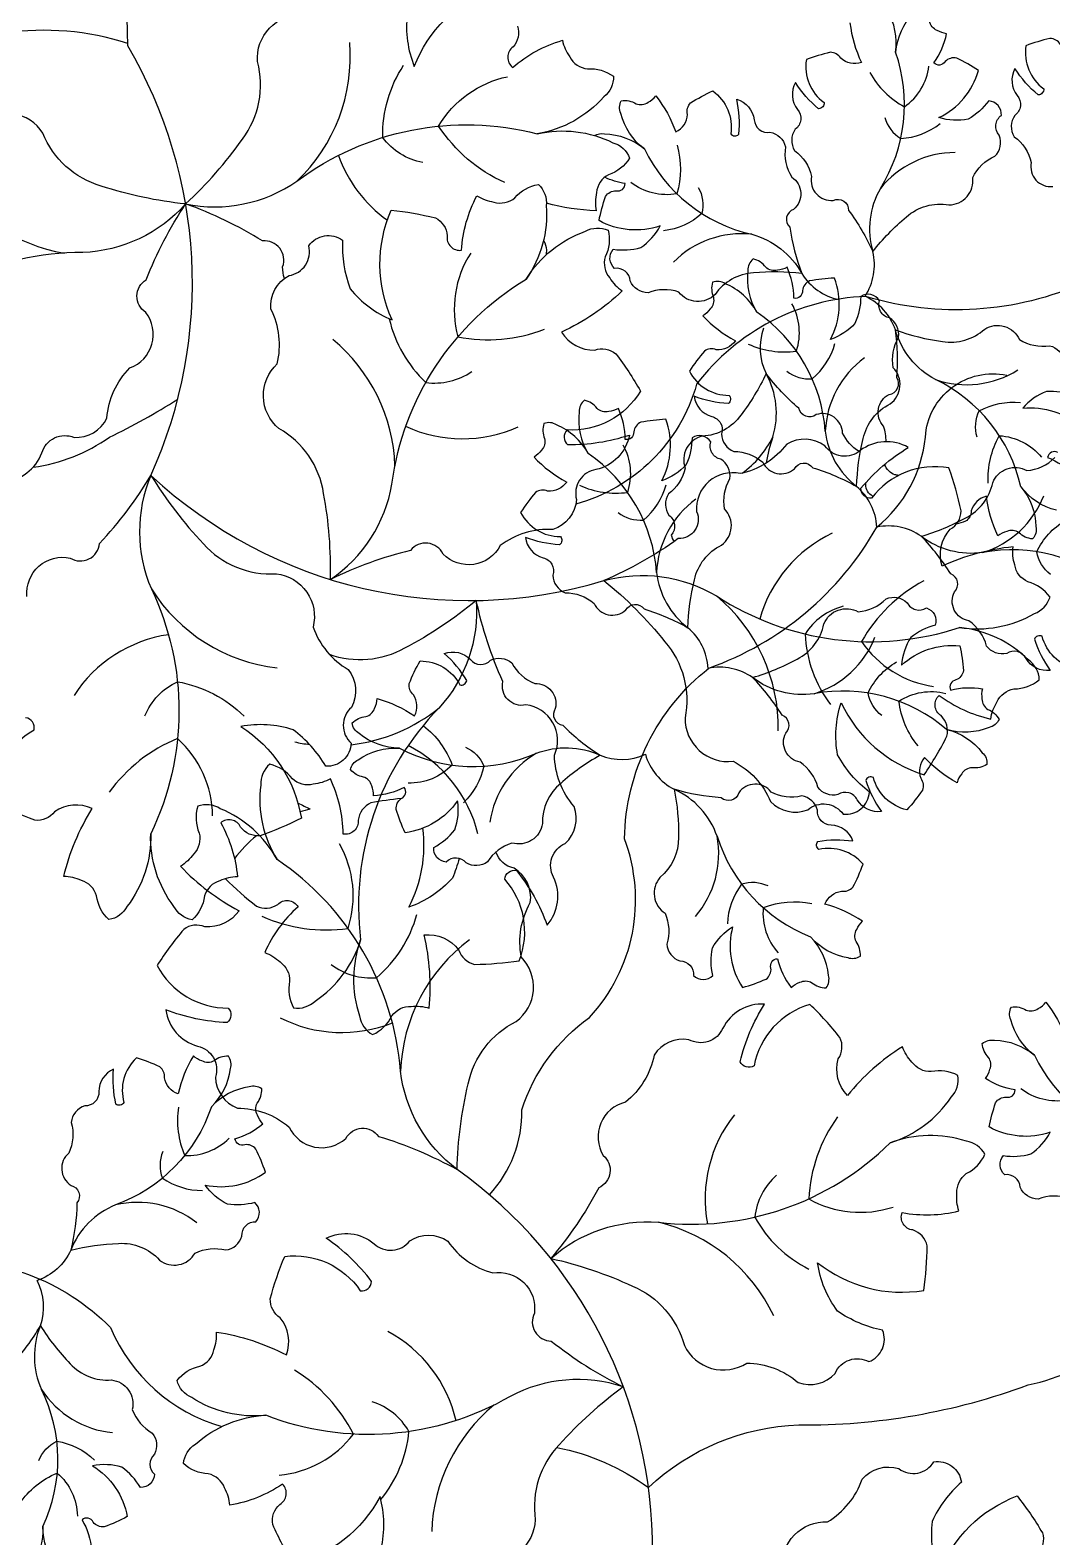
# Model space of a CAD drawing. Header units: millimetres. Extents: x 228.39 to 232.01, y 86.87 to 92.76.
# Drawn here: x 228.8828 to 229.1126, y 92.1386 to 92.4775 of the extents above; entities that cross this region are included whole.
import ezdxf

# ---------------------------------------------------------------- set-up
doc = ezdxf.new("R2010")
doc.units = ezdxf.units.MM
doc.layers.add('62', color=62, linetype='Continuous')
doc.layers.add('63', color=63, linetype='Continuous')

msp = doc.modelspace()

# ---------------------------------------------------------------- linework, layer by layer
at = {"layer": '62'}
for points in [[(228.9047394665469, 92.47453876473433, 0.1141174530393284), (228.8770647361879, 92.47684207919463, -0.2620553651360283)], [(228.9710978797141, 92.44770883262156, -0.1876286218963192), (228.9621101130735, 92.45337933176815, -0.1520058651265381), (228.9667899667272, 92.46960408258666)], [(228.9895202366809, 92.44321288195783, -0.1413864367129372), (228.9746628945577, 92.4559166772701, -0.210122964771746), (228.9901663414287, 92.46704215637385, -0.210122964771746)], [(229.0716542574998, 92.46796072320336, 0.1413864367129372), (229.079434622324, 92.46026001155408, 0.210122964771746), (229.0849225346203, 92.46942925222721, 0.210122964771746)], [(229.0750198577057, 92.45788886665025, 0.1876286218963192), (229.0786022657767, 92.45313674978797, 0.1520058651265381), (229.0874391613949, 92.45650280076495)], [(228.9177737277109, 92.43841738209973, 0.2043996860364329), (228.9428005288311, 92.44352910108144, -0.2279428046577942), (228.9968501945674, 92.45419533506625, -0.2279428046577942)], [(229.028292415127, 92.45164183081998, -0.1413864367129372), (229.0282568781923, 92.4406949694511, -0.210122964771746), (229.0178877817419, 92.44327837702608, -0.210122964771746)], [(229.0209476298596, 92.45078862753492, 0.2279428046577942), (229.0450955044813, 92.43158710519498, -0.2043996860364329), (229.0563505697861, 92.42275884168417, 0.2049975904848279), (229.0647042029977, 92.41690280836686, 0.2049975904848279)], [(229.0330524882365, 92.44214913556705, -0.1876286218963192), (229.0338907864348, 92.43625731764806, -0.1520058651265381), (229.0252693613433, 92.43237246852118)], [(228.9177737277109, 92.43841738209973, -0.2043996860364367), (228.894681290013, 92.42749905959006, 0.2279428046577933), (228.8450331445801, 92.40362027049395)], [(228.9818733483288, 92.42737921706525, 0.2101229647717458), (228.9789803021252, 92.40851752483377, 0.1413864367129372), (228.9984514687658, 92.41024977768981)], [(228.950316419492, 92.35396101545852, 0.2043996860364367), (228.9641685452881, 92.37542235409765, -0.2279428046577933), (228.9943514415392, 92.42151061385563)], [(229.1199515487551, 92.42076355703601, -0.1802530025354734), (229.0707382473525, 92.41760621877414, 0.2251438523393833), (229.0326961500226, 92.3978924082594, -0.2626849896690132), (229.0055086015227, 92.37089229386629, -0.09065442908466861)], [(229.0442951249009, 92.40690854574886, 0.1413864367129372), (229.0551252154854, 92.40531349884202, 0.210122964771746), (229.0541147620131, 92.41595169134236, 0.210122964771746)], [(229.1056149392732, 92.3748159777402, 0.2279428046577942), (229.0863853654479, 92.39894152020887, -0.2043996860364329), (229.077395465364, 92.4100679045324, 0.2049975904848279), (229.070566969239, 92.41764734743529, 0.2049975904848279)], [(228.9635540008225, 92.41261011249453, 0.1487400713347152), (228.9717967295087, 92.39827117442206, 0.1876286218963192), (228.982135867535, 92.40072815114787, 0.1876286218963192)], [(229.0529731101152, 92.4007879140991, 0.1876286218963192), (229.0586743934574, 92.39908156404347, 0.1520058651265381), (229.0637998122624, 92.40702833102252)], [(228.9860741278667, 92.21557179376198, 0.1954096761169075), (228.9933705428274, 92.23465370128177, -0.1631901514612794), (229.0085970069179, 92.25545211506672, 0.2835782542006574), (229.0164758242353, 92.29561393002774, -0.2251438523393833), (229.0354461152481, 92.33403220111275, 0.1802530025354734), (229.0732244099589, 92.36572949229964, 0.2002582601934849), (229.0841242695738, 92.38597002496822, -0.4574430062941838), (229.1024576740433, 92.39989638026667)], [(228.8834938809074, 92.37921391848721, 0.1197327725187678), (228.9006294919165, 92.38593384277839, 0.03023788206227329), (228.9159861474138, 92.39450567386761, -0.1841083703680773)], [(229.0957545562068, 92.38594886880993, -0.1876286218963192), (229.0962581976497, 92.39187867551477, -0.1520058651265381), (229.1055310233761, 92.3937322467687)], [(229.0982657932881, 92.37563076590803, -0.1413864367129372), (229.100754089207, 92.38629113269924, -0.210122964771746), (229.1102803040247, 92.38144929553336, -0.210122964771746)], [(229.0063544757386, 92.37514292600973, 0.1413864367129372), (229.0171845663232, 92.37354787910289, 0.210122964771746), (229.0161741128509, 92.38418607160322, 0.210122964771746)], [(228.9099632513644, 92.37737983283132, 0.2043996860364353), (228.9100650605617, 92.35183653468594, -0.2279428046577944), (228.9099187941264, 92.29674467031603, -0.2279428046577944)], [(229.015032460953, 92.36902229435995, 0.1876286218963192), (229.0207337442951, 92.36731594430434, 0.1520058651265381), (229.0258591631002, 92.37526271128338)], [(229.1268337691436, 92.35198456446119, 0.2279428046577942), (229.0970496836723, 92.3600298464046, -0.2043996860364329), (229.0832157892084, 92.36366826578595, 0.2049975904848279), (229.0732244099589, 92.36572949229964, 0.2049975904848279)], [(229.1122947158465, 92.35511255854865, -0.1876286218963192), (229.1091877023118, 92.36018825841711, -0.1520058651265381), (229.1155603094473, 92.3671747383349)], [(229.011851108733, 92.35370028290339, -0.2043996860364353), (229.0371604997722, 92.35024989589911, 0.2279428046577944), (229.0917958458168, 92.34317078040286, 0.2279428046577944)], [(228.9831421022328, 92.34923188901593, -0.2043996860364329), (228.9747927917084, 92.32509147768921, 0.2279428046577942), (228.9571311998128, 92.27290715930393, 0.2279428046577942)], [(229.0656718700024, 92.34794512034857, 0.1876286218963192), (229.0570775622039, 92.34169432974086, 0.152005865126538), (229.0628170526926, 92.32581346646857)], [(229.0743540666843, 92.32334693880952, -0.1876286218963192), (229.0712470531495, 92.32842263867796, -0.1520058651265381), (229.0776196602851, 92.33540911859576)], [(228.9086112791956, 92.32326912768985, -0.1876286218963192), (228.915935056058, 92.33096956938023, -0.152005865126538), (228.9309261825569, 92.32319720193927)], [(229.0888931199814, 92.32021894472206, 0.2279428046577942), (229.05910903451, 92.32826422666547, -0.2043996860364329), (229.0452751400462, 92.33190264604681, 0.2049975904848279), (229.0352837607967, 92.3339638725605, 0.2049975904848279)], [(229.0824896090204, 92.31652180071053, -0.1413864367129372), (229.0781791840538, 92.32658436863876, -0.210122964771746), (229.0887222426803, 92.32832680104522, -0.210122964771746)], [(228.9712441007093, 92.32106370259127, -0.1413864367129372), (228.9777003072198, 92.31222331605015, -0.210122964771746), (228.9678160577154, 92.30816206407236, -0.210122964771746)], [(228.9658322083199, 92.31602532515063, 0.2279428046577942), (228.9966617691634, 92.31486064188732, -0.2043996860364329), (229.010959203966, 92.31441556919914, 0.2049975904848279), (229.0211583746959, 92.31464628649654, 0.2049975904848279)], [(228.9807024517742, 92.3162357470918, -0.1876286218963192), (228.984868094209, 92.3119856076393, -0.1520058651265381), (228.9802236012029, 92.30374851421611)], [(228.9788234262562, 92.22124957074632, -0.2043996860364353), (228.9660958333635, 92.24339632726766, 0.2279428046577944), (228.9383284520846, 92.29097896538843, 0.2279428046577944)], [(229.048752507993, 92.28501907110241, 0.1876286218963192), (229.0428138201373, 92.28540410202729, 0.1520058651265381), (229.0396000240074, 92.2765107034766)], [(229.058581589912, 92.2809992815803, 0.1413864367129372), (229.0476695387408, 92.28012625469583, 0.210122964771746), (229.0510387596735, 92.26998522387049, 0.210122964771746)], [(228.9505053455348, 92.2673785480156, 0.1876286218963192), (228.9607041088677, 92.26439195526868, 0.152005865126538), (228.9697722822887, 92.27863666657322)], [(229.1160132713215, 92.24779504929108, -0.1413864367129372), (229.1159777343867, 92.23684818792219, -0.210122964771746), (229.1056086379364, 92.23943159549717, -0.210122964771746)], [(229.1086684860541, 92.24694184600601, 0.2279428046577942), (229.1328163606757, 92.22774032366607, -0.2043996860364329), (229.1440714259806, 92.21891206015528, 0.2049975904848279), (229.1524250591922, 92.21305602683795, 0.2049975904848279)], [(228.9235694247482, 92.23535337698752, -0.2279428046577942), (228.9020050184132, 92.21328995276708, 0.2043996860364329), (228.8919389433493, 92.20312683983641, -0.2049975904848279), (228.8843809332838, 92.1962746286679, -0.2049975904848279)], [(228.9161755765487, 92.23528384086968, 0.1413864367129372), (228.9175761813549, 92.22442689181023, 0.210122964771746), (228.9275420943281, 92.22828341025368, 0.210122964771746)], [(229.0218443016904, 92.14969841125398, -0.1841083703680773), (229.0556756101817, 92.16379663837984, 0.09065442908466861), (229.1072388242157, 92.17280752301035, 0.2835782542006574), (229.1373779419838, 92.20049652305447, -0.2251438523393833), (229.1754200393137, 92.22021033356921, 0.1802530025354734), (229.2246333407163, 92.22336767183107, -0.3316125768266109), (229.2428308237556, 92.22625616113642, 0.4605227219911265), (229.2621225475684, 92.23344604931398, 0.4605227219911265)], [(229.064366194692, 92.23309669244593, 0.1413864367129372), (229.0578879594393, 92.21465327903317, 0.210122964771746), (229.0768807891697, 92.2128078606511, 0.210122964771746)], [(228.9998974192705, 92.20124806038856, -0.2043996860364329), (229.0241109783094, 92.20938280094546, 0.2279428046577942), (229.0762169654721, 92.22727416800947, 0.2279428046577942)], [(228.9126366478329, 92.22527157126096, 0.1876286218963192), (228.9125397515513, 92.2193212037622, 0.1520058651265381), (228.9215783922655, 92.21654199571209)], [(229.0506860559879, 92.21996464715126, 0.1876286218963192), (229.0457564031994, 92.2105501353136, 0.1520058651265381), (229.0579449401926, 92.1988632565469)], [(228.7700198666617, 92.20507866200742, 0.442149186598303), (228.7893116120583, 92.19952283574312, -0.1709273865300307), (228.8114503812751, 92.19749958859677, 0.1802530025354734), (228.8606731927613, 92.20050502521049, -0.2251438523393833), (228.9008770350559, 92.18568994643844, 0.2256520569911392), (228.9258981550884, 92.1634427170628, 0.09065442908466861)], [(228.9387977773653, 92.15250948863309, 0.2101229647717458), (228.9554990112184, 92.16173997821664, 0.1413864367129372), (228.9422340741003, 92.17609854616593)], [(229.016203653219, 92.17236905731143, 0.2043996860364367), (228.9907500666699, 92.17022770796102, -0.2279428046577933), (228.9358224761825, 92.16597391942946)], [(228.9616813330272, 92.14702607517583, 0.1487400713347152), (228.9679996281362, 92.16231093265493, 0.1876286218963192), (228.959738910047, 92.16899636804891, 0.1876286218963192)], [(228.8847531092925, 92.15578920450753, -0.1876286218963192), (228.8887964665056, 92.16015584219647, -0.1520058651265381), (228.897248878586, 92.15591582411054)], [(229.0012359926809, 92.15874042886344, -0.1106796973527163), (229.0218443016904, 92.14969841125398, -0.1841083703680773)], [(228.8803890044056, 92.14610808124063, -0.1413864367129372), (228.8889062599446, 92.15298495515155, -0.210122964771746), (228.8934415579519, 92.14330904548481, -0.210122964771746)]]:
    msp.add_lwpolyline(points, format="xyb", dxfattribs=at)
for centre, radius, start, end in [((228.799773769816, 92.47472637138826), 0.1049658643867444, 359.5821735404677, 54.45095799120666), ((228.8143248557778, 92.4206363927509), 0.1049658643867444, 335.6631018363221, 30.53188628706008), ((228.9161272819619, 92.47152493918064), 0.03866819170092113, 313.614132344748, 4.746641409419472), ((229.0438438066798, 92.46080855388597), 0.03559504258891227, 327.917719804394, 19.28079057527238), ((229.090866725799, 92.42831896850103), 0.02165418735251583, 90.01600102915677, 141.1485100938255), ((228.9809266030301, 92.45959684809479), 0.03055347511947142, 199.6128700170281, 234.4005470104001), ((228.896920221687, 92.46549993064929), 0.03866819170092113, 212.1024550352077, 260.4901109255426), ((229.089805819036, 92.43282103603437), 0.01822652723244424, 150.1145442863874, 196.3230004717689), ((229.0428170989247, 92.41005311582892), 0.02165418735251583, 83.96028596669156, 135.092795031362), ((229.0596980079548, 92.42471385643208), 0.01296417636406003, 326.9698917134426, 13.30986666352196), ((229.0261265360091, 92.38467170518115), 0.03559504258891227, 4.244680177902705, 55.60775094878054), ((229.0599195904271, 92.40600140395708), 0.01296417636406003, 159.9223847756048, 206.262359725683), ((228.9262022098367, 92.37818575574872), 0.03866819170092113, 1.975074499317318, 50.36273038965277), ((229.0832571145941, 92.38635250008882), 0.02165418735251583, 126.3429614026644, 177.4754704673334), ((229.0323950031795, 92.39135204403763), 0.01822652723244424, 343.0670373485498, 29.2754935339308), ((229.0934324944295, 92.41941691527256), 0.02165418735251583, 251.0077929045287, 302.140301969199), ((228.980051555304, 92.41615257495427), 0.03055347511947142, 245.2289589972623, 294.095668388164), ((229.0303519826002, 92.39550176717869), 0.02165418735251583, 305.4219098812204, 334.101003155987), ((229.0834607778511, 92.37437870045112), 0.03559504258891227, 160.8702128665557, 170.6487373789969), ((229.0797354051369, 92.38935111605852), 0.01822652723244424, 186.4415046598963, 232.6499608452778), ((228.9881858868468, 92.35290608544202), 0.03559504258891227, 4.244680177902705, 55.60775094878054), ((228.9815089821346, 92.45418504811656), 0.1049658643867444, 227.0304562442677, 286.8020835885392), ((229.0453164654319, 92.35458688034967), 0.02165418735251583, 126.3429614026644, 177.4754704673334), ((229.060281689595, 92.36498393319256), 0.01296417636406003, 3.29685208695077, 49.63682703702965), ((229.0905977332717, 92.38070050594722), 0.02165418735251583, 287.3347532780378, 338.4672623427084), ((229.0762630709254, 92.33673105877729), 0.03055347511947142, 115.3011106397776, 164.1678200306802), ((229.0417947559746, 92.35758549631939), 0.01822652723244424, 186.4415046598963, 232.6499608452778), ((228.9427503020382, 92.37249819093718), 0.03866819170092113, 212.2986277218999, 263.4311367865714), ((229.1004275664794, 92.32258003176965), 0.03525592437372765, 118.2178321216569, 150.4078539412012), ((229.0123912794299, 92.32055621352305), 0.03866819170092113, 359.0340486382894, 50.16655770295989), ((228.9183397021236, 92.31129889372181), 0.03055347511947142, 98.29736539418016, 147.1640747850824), ((229.0223410404328, 92.33321831345343), 0.01296417636406003, 3.29685208695077, 49.63682703702965), ((229.0526570841095, 92.34893488620808), 0.02165418735251583, 287.3347532780378, 338.4672623427084), ((229.0893343180046, 92.3533778806105), 0.02370610377805731, 214.3839131457492, 261.8500201023937), ((228.9505363128855, 92.35520546587631), 0.03866819170092113, 276.5737147846837, 308.8510530801119), ((228.9291998837641, 92.28548744538034), 0.03525592437372765, 112.0573314836596, 144.2473533032041), ((228.9001226051772, 92.30052338648568), 0.02370610377805731, 0.6151653224673972, 48.08127227911143), ((228.9505363128855, 92.35520546587631), 0.03866819170092113, 257.7185440154414, 262.7330235547149), ((228.9538643651123, 92.28940154930424), 0.03055347511947142, 13.98560601692947, 62.85231540783141), ((229.0075827429493, 92.29616208147574), 0.02165418735251583, 120.2872463401992, 171.41975540487), ((229.0336046717883, 92.31827389693393), 0.01296417636406003, 196.2493451491128, 242.5893200991914), ((229.0201076670645, 92.29016629097595), 0.01822652723244424, 19.39399772205832, 65.60245390743854), ((228.9317503400258, 92.28279529533391), 0.02370610377805731, 342.0327875484151, 29.49889450505963), ((229.0160034441009, 92.2922992441166), 0.02165418735251583, 319.2954544648263, 10.42796352949611), ((229.071303667904, 92.30674269689992), 0.03559504258891227, 197.1971732400638, 248.5602440109438), ((228.9493591319168, 92.31039055041677), 0.03525592437372765, 245.8667065243235, 278.0567283438667), ((229.0047359217798, 92.24192234741543), 0.03866819170092113, 126.6829230409548, 177.8154321056262), ((228.9529149650025, 92.28261411324753), 0.03055347511947142, 242.949985042445, 291.8166944333465), ((229.0651526711374, 92.21461247375801), 0.03055347511947142, 141.6344804195968, 190.5011898104985), ((228.917796316722, 92.13584743618075), 0.1049658643867444, 359.5821735404677, 54.45095799120666), ((228.9069514557983, 92.19220828805358), 0.02165418735251583, 52.07207001193242, 103.2045790766025), ((229.0150840206394, 92.17178302588438), 0.03866819170092113, 25.36741841810714, 76.49992748277828), ((228.8728547793108, 92.19034018316826), 0.01296417636406003, 340.90250531761, 27.24248026768961), ((228.9019915761369, 92.17923821397706), 0.01822652723244424, 157.8893715093624, 204.0978276947425), ((228.9487994723601, 92.15792451588543), 0.03055347511947142, 12.87783339992797, 61.74454279083043), ((228.8534415524232, 92.15602823912297), 0.03559504258891227, 334.9315814058618, 26.29465217672758), ((228.9035010700361, 92.18361034885635), 0.02165418735251583, 213.0638618873061, 264.1963709519746), ((229.011752717853, 92.13847920154609), 0.03866819170092113, 129.6239489019829, 178.011604792319)]:
    msp.add_arc(centre, radius, start, end, dxfattribs=at)
at = {"layer": '63'}
for points in [[(228.9676099669858, 92.48098669083974, 0.1249756271620583), (228.9691956846796, 92.46933941506089, -0.2129696122085104), (228.9867308876619, 92.48671751309433, -0.03433418913963267)], [(228.9399893827565, 92.42164144771895, -0.08379440785387525), (228.9395935937128, 92.42428973088178, 0.5541101838924969), (228.9350719079934, 92.43009247366275, 0.05360560279891149), (228.9177737277109, 92.43841738209973, 0.05303807838268959), (228.9305468850982, 92.45302240144059, 0.2299676780149515), (228.933937571374, 92.4704205611974, -0.453009155801419), (228.9440747656361, 92.4808733375809, 0.1775881189196565)], [(229.0813860019528, 92.48130549708564, 0.172045804718615), (229.077442384174, 92.47256196391353, 0.1720458047186181), (229.0755341288695, 92.48196196685022, 0.2361518438993874)], [(228.9924221797147, 92.47842174776342, -0.263361124047625), (228.9914083843686, 92.47372174584538, 0.4961733732722903), (228.9913068663029, 92.46913593869472, -0.105188829234163), (229.0025106895689, 92.47521841885836, 0.1018354407082667), (229.0041565035441, 92.47150658310699, 0.2548810045278109), (229.0081743559601, 92.46880092884497, -0.1744881383592944), (229.0139891107913, 92.46713749177923, -0.2361518438993939), (229.0118250382571, 92.46250954975532, -0.172045804718615), (228.9968501945674, 92.45419533506625, -0.1720458047186181), (229.0138608829226, 92.45219318844038, -0.2361518438993874), (229.0176208217298, 92.44873429880997, -0.174488138359288), (229.0128739062801, 92.44498660747637, 0.2548810045278096), (229.0101851098954, 92.44095745408835, 0.1018354407082642), (229.0100727624247, 92.43689866038433, -0.05521114289692754), (228.9989149387644, 92.43855793051341, 0.2683901017028241)], [(229.0671748975633, 92.47913681360895, 0.08115707204633878), (229.0697533808608, 92.47025022597568, -0.2683901017028241), (229.065097336444, 92.47118385035566, 0.2633611240475965), (229.0627593641329, 92.47251937543935, 0.03433418913963283), (229.0573685276057, 92.47088276216476, 0.2816703646801006), (229.0613481602395, 92.46121685911676, -0.447648090788793), (229.060128982782, 92.45984173291237, -0.08047336285184804), (229.054890809074, 92.46573525709272, 0.299054732626132), (229.0553777470226, 92.45968671939694, -0.4445358973400594), (229.0548595246817, 92.45521660222425, 0.3028472262875131), (229.0547346379193, 92.45042157836191, -0.1775881189196616), (229.0585472990916, 92.4446245161984, 0.5077713489282268), (229.0634152580349, 92.43921849368563, -0.5541101838924969), (229.0668638131205, 92.43696489544924, -0.05360560279891149), (229.0723139567208, 92.42769843438083, -0.05303807838268959), (229.0798706304535, 92.43550577591756, -0.2299676780149515), (229.0894223070013, 92.43820694436315, 0.453009155801419), (229.0947843143525, 92.44435018176225, -0.1775881189196565), (229.0997866838544, 92.44915836377932, 0.3028472262875298), (229.1007273532272, 92.45386187222246, -0.4445358973400413), (229.1012124731041, 92.45833570286716, 0.4200628682774436), (229.0983703827589, 92.46158922772672, -0.1027662192553072), (229.093753286495, 92.45748965813378, -0.1249756271620583), (229.0871796037056, 92.45783304529631, 0.2129696122085104), (229.0960624247655, 92.46842686097895, 0.03433418913963267), (229.0911682157644, 92.47121726233482, 0.263361124047625), (229.0885924396074, 92.47043296713159, -0.4961733732722903), (229.0860379747137, 92.47016309282829, 0.105188829234163), (229.0889114727304, 92.47669837993486, -0.1018354407082667), (229.0867634984512, 92.47744426893877, -0.2548810045278109), (229.0850667506163, 92.4795606961293, 0.1744881383592944)], [(229.1144819159601, 92.47430005995638, 0.2633611240475965), (229.112143943649, 92.47563558504007, 0.03433418913963283), (229.1067531071218, 92.47399897176548, 0.2816703646801006), (229.1107327397557, 92.46433306871748, -0.447648090788793), (229.1095135622982, 92.46295794251307, -0.08047336285184804), (229.1042753885902, 92.46885146669344, 0.299054732626132), (229.1047623265388, 92.46280292899766, -0.4445358973400594), (229.1042441041978, 92.45833281182496, 0.3028472262875131), (229.1041192174354, 92.45353778796262, -0.1775881189196616), (229.1079318786078, 92.44774072579912, 0.5077713489282268), (229.1127998375511, 92.44233470328635, -0.5541101838924969)], [(229.0097430138012, 92.4537978339681, -0.1823380578218932), (229.0119700307704, 92.45416563924775, -0.172045804718615), (229.0209476298596, 92.45078862753492, -0.1720458047186181), (229.0156349903877, 92.4587747001215, -0.2361518438993874), (229.0157481011292, 92.46163345816171, -0.174488138359288), (229.0190686007817, 92.46096617468535, 0.2548810045278096), (229.0217630658625, 92.46127934428131, 0.1018354407082642), (229.0235360997438, 92.46270289433888, -0.08115707204633878), (229.0280119890739, 92.45460434937182, 0.2683901017028241), (229.0306366275949, 92.45856183300765, -0.2633611240475965), (229.0313405311865, 92.4611607292177, -0.03433418913963283), (229.0363046388848, 92.4638247968281, -0.2816703646801006), (229.0403437537097, 92.4541835982997, 0.447648090788793), (229.042178409505, 92.45407680942382, 0.08047336285184804)], [(229.042178409505, 92.45407680942382, 0.08047336285184804), (229.0417000611743, 92.46194721436473, -0.299054732626132), (229.0456414740881, 92.4573334110458, 0.4445358973400594), (229.0491740625899, 92.4545457022358, -0.3028472262875131), (229.0526592290232, 92.45125002848432, 0.1775881189196616), (229.0540753127562, 92.44445760463097, -0.5077713489282268), (229.0544695752261, 92.43719353822247, 0.5541101838924969), (229.0536322708739, 92.43315990975529, 0.05360560279891149), (229.0563505697861, 92.42275884168417, 0.05303807838268959), (229.0454862534198, 92.42291546118157, 0.2299676780149515), (229.0368313973545, 92.4180549774264, -0.453009155801419), (229.0286949264904, 92.41859194153491, 0.1775881189196565), (229.0217580922238, 92.41844145798014, -0.3028472262875298), (229.0177620106901, 92.42109460383367, 0.4445358973400413), (229.0142501538741, 92.42390838485504, -0.4200628682774436), (229.0139510417509, 92.42821807550288, 0.1027662192553072), (229.0201139492986, 92.42859572522886, 0.1249756271620583), (229.0245101381725, 92.43349518882657, -0.2129696122085104), (229.0107358037527, 92.43467889148894, -0.03433418913963267), (229.0122130996849, 92.4401155465453, -0.263361124047625), (229.0145866192447, 92.44138682412161, 0.4961733732722903), (229.0165806575493, 92.44300606291584, -0.07000139340616839), (229.0120132304321, 92.4444160337138, 0.1018354407082667)], [(228.8767532669938, 92.37597664302066, 0.2990547326261498), (228.8854424599079, 92.38245080343769, -0.4445358973400735), (228.8926970573406, 92.38590697483406, 0.302847226287535), (228.9000701140692, 92.39026643636431, -0.1775881189196651), (228.9052241632314, 92.4015336814636, 0.5077713489282355), (228.9087855699891, 92.4140266030625, -0.5541101838924959), (228.9089239431904, 92.42138175896731, -0.05360560279891149), (228.9177737277109, 92.43841738209973, -0.05303807838268965), (228.8987936509502, 92.4424443941117, -0.2299676780149539), (228.8856465214639, 92.45433328399321, 0.4530091558014004), (228.87126592889, 92.45661840955947, -0.1775881189196833)], [(228.9982470919365, 92.43019130273689, -0.1165430605391474), (228.9989513764049, 92.42805987320199, -0.004008262913707361), (228.9987744991077, 92.42689741637741, -0.2816703646801006)], [(229.0752941234438, 92.38493833601308, 0.08789902130899625), (229.0747492038527, 92.38841125640793, -0.5077713489282268), (229.0759931630864, 92.39557886891888, 0.5541101838924969), (229.0777132731658, 92.39932219077309, 0.05360560279891149), (229.077395465364, 92.4100679045324, 0.05303807838268959), (229.0879482475892, 92.40748010873627, 0.2299676780149515), (229.0974723354265, 92.4102769974922, -0.453009155801419), (229.1052814271614, 92.40792996215977, 0.1775881189196565), (229.1120754921879, 92.40652177347988, -0.3028472262875298), (229.1153752141443, 92.4030404396041, 0.4445358973400413)], [(229.0692150110988, 92.38274682263463, -0.140065914486193), (229.0655038574603, 92.38685526949288, 0.5077713489282268), (229.0595480351408, 92.39103262322233, -0.5541101838924969), (229.0556820957935, 92.39245591172157, -0.05360560279891149), (229.0482936112071, 92.40026498730788, -0.05303807838268959), (229.042679169148, 92.39096251773576, -0.2299676780149515), (229.0339759712877, 92.38618913498871, 0.453009155801419), (229.0301273576446, 92.37900034777519, -0.1775881189196565), (229.0263299878951, 92.37319325746009, 0.3028472262875298), (229.0264675115292, 92.36839857939019, -0.4445358973400413), (229.026997513083, 92.36392984351913, 0.132420092724567), (229.0276280453606, 92.36248706421863, -0.1027662192553072)], [(229.117492540887, 92.39524401347784, 0.1027662192553072), (229.111401793256, 92.39625734563094, 0.1249756271620583), (229.1060192790789, 92.392467918063, -0.2129696122085104), (229.1191778240018, 92.38822691155367, -0.03433418913963267)], [(229.1139214510498, 92.38255278752017, 0.4961733732722903), (229.1116152073965, 92.38142169811411, -0.105188829234163), (229.1175261897334, 92.37741829253505, 0.1018354407082667)], [(229.0780521796225, 92.37732957599258, 0.06645151050785239), (229.0772645706024, 92.37748125656383, -0.1966975875028096), (229.0749455535064, 92.37979299488664, 0.1775881189196616)], [(229.1179090416874, 92.33392553137882, -0.2816703646801006), (229.1103763726598, 92.34117301749156, 0.447648090788793), (229.1086499169873, 92.34054316309422, 0.08047336285184804), (229.1122115035793, 92.33350844973779, -0.299054732626132), (229.106763081323, 92.33617989349368, 0.4445358973400594), (229.1024144145558, 92.33733730408612, -0.3028472262875131), (229.0979077485615, 92.33897980588506, 0.1775881189196616), (229.093913062092, 92.34465297034185, -0.5077713489282268), (229.0906692186276, 92.35116446658007, 0.5541101838924969), (229.0898375094694, 92.3551992524561, 0.05360560279891149), (229.0832157892084, 92.36366826578595, 0.05303807838268959), (229.0932506246367, 92.36783479644113, 0.2299676780149515), (229.0992668469342, 92.37573010549859, -0.453009155801419), (229.1069486044993, 92.37846526349908, 0.1775881189196565), (229.1132564406135, 92.38135550890354, -0.3028472262875298)], [(228.8820912479851, 92.35015759249612, -0.5077713489282397), (228.891828910512, 92.35875611775826, 0.5541101838924329), (228.8984060639762, 92.36205134428083, 0.0536056027989116), (228.9099632513644, 92.37737983283132, 0.05303807838268965), (228.9217781321276, 92.36198929248542, 0.229967678014949), (228.9381728078329, 92.35525079674353, -0.4530091558014059), (228.9464333648787, 92.34325969842338, 0.1775881189196614), (228.9543279719134, 92.33371034165647, -0.3028472262875249), (228.955038258116, 92.32517439625676, 0.4445358973400437), (228.9549871825519, 92.31713874470148, -0.420062868277418), (228.9492821562654, 92.31194601146561, 0.1027662192553043), (228.9419266376192, 92.32015974255884, 0.1249756271620578), (228.9301946302216, 92.3208901781105, -0.2129696122085104), (228.9437943173602, 92.30028604880052, -0.03433418913963278), (228.9345431115091, 92.29633311091126, -0.2633611240475967), (228.9301333884198, 92.29824939411309, 0.4961733732722993), (228.9256566410424, 92.29924872692033, -0.1051888292341508), (228.9294225685672, 92.28706923552711, 0.1018354407082692), (228.9254599573447, 92.28618371839818, 0.2548810045278139), (228.9220185478359, 92.28277484708717, -0.1744881383592873), (228.9192465235722, 92.27739950727461, -0.2361518438993992), (228.9151331572581, 92.28042956913463, -0.1720458047186156), (228.9099187941264, 92.29674467031603, -0.1720458047186174), (228.904617873387, 92.28045748674292, -0.2361518438993921), (228.900488475817, 92.27744930905227, -0.1744881383592826), (228.8977450330042, 92.28283929218318, 0.2548810045278165), (228.8943217726846, 92.28626638888551, 0.1018354407082663), (228.8903639193086, 92.28717293449364, -0.08115707204633889), (228.8967492302387, 92.30241271185889, 0.268390101702822), (228.8882989239765, 92.30170525133494, -0.2633611240476109), (228.8838790878326, 92.29981241021788, -0.034334189139633), (228.8746490019986, 92.30381441510981, -0.2816703646800977), (228.8836788325256, 92.32015120172736, 0.4476480907887908), (228.8817961836743, 92.3228391925195, 0.0804733628518486)], [(229.0722983250253, 92.37259602333154, 0.01988486331478412), (229.0719688527867, 92.37288673839828, -0.2768544380593153), (229.0707345725036, 92.3757494794884, 0.3028472262875131)], [(229.1136071807705, 92.36951262320127, -0.172045804718615), (229.1056149392732, 92.3748159777402, -0.1720458047186181), (229.1090023823942, 92.36584230944796, -0.2361518438993874), (229.1082513787943, 92.36308164192626, -0.174488138359288), (229.1051649320805, 92.36447621421284, 0.2548810045278096), (229.102468829503, 92.36477495851697, 0.1018354407082642), (229.1004218293667, 92.36378504218081, -0.08115707204633878), (229.0978750562302, 92.3726807693838, 0.2683901017028241), (229.0944301558051, 92.3694122735288, -0.2633611240475965), (229.0931616375714, 92.36703727810401, -0.01359188383691224), (229.0910341880149, 92.3663606171623, -0.2816703646801006)], [(228.9921765391034, 92.28851579478786, -0.08047336285184804), (228.999074288748, 92.2762408654101, 0.299054732626132), (229.0005251724199, 92.28697919689941, -0.4445358973400594), (229.0031294736448, 92.29458129659363, 0.3028472262875131), (229.005171079161, 92.30289987323107, -0.1775881189196616), (229.0007237920762, 92.31446433052398, 0.5077713489282268), (228.9942865579127, 92.3257478904451, -0.5541101838924969), (228.989126841999, 92.3309914385966, -0.05360560279891149), (228.9831421022328, 92.34923188901593, -0.05303807838268959), (228.9669882656468, 92.33848415887694, -0.2180849490682808), (228.9501522507955, 92.3370734269369, 0.453009155801419)], [(228.9662692017416, 92.30467705947062, 0.02359304653415248), (228.9594226953664, 92.30368956285974, 0.2633611240475967), (228.9565696033713, 92.29981946401075, -0.4961733732722993), (228.9531984783454, 92.29670892560065, 0.1051888292341508), (228.9503453811121, 92.30913398322211, -0.1018354407082692), (228.9464733258194, 92.30791184734737, -0.2548810045278139), (228.9417860998887, 92.30913398322211, 0.1744881383592873), (228.9366912886389, 92.31239301604604, 0.2361518438993992), (228.9346533620436, 92.3077081561226, 0.1720458047186156), (228.9383284520846, 92.29097896538843, 0.1720458047186174), (228.925571350518, 92.30240824660159, 0.2361518438993921), (228.9204900326386, 92.30293859169456, 0.1744881383592826)], [(228.9204900326386, 92.30293859169456, 0.1744881383592826), (228.9208211555113, 92.29689965517709, -0.2548810045278165), (228.9195793916721, 92.29221759093255, -0.1018354407082663), (228.916610571183, 92.28944765714459, 0.08115707204633889), (228.9297801931763, 92.27946847549622, -0.268390101702822), (228.9221154896417, 92.27584073569774, 0.2633611240476109), (228.9173425242041, 92.27526056333963, 0.034334189139633), (228.9113661364695, 92.26716776918052, 0.2816703646800977), (228.9273737376267, 92.25756645981545, -0.4476480907887908), (228.9270938199003, 92.25429670336241, -0.0804733628518486), (228.9133062549968, 92.25715255619798, 0.2990547326261485), (228.9204536492831, 92.24900813592895, -0.4445358973400563), (228.9244781279895, 92.24205271532536, 0.3028472262875256), (228.929412471921, 92.23505134972119, -0.1775881189196615), (228.9410553290752, 92.23081355404659, 0.5077713489282397), (228.9537927610935, 92.22826119557844, -0.5541101838924329), (228.9611354761704, 92.22871064059804, -0.0536056027989116), (228.9788234262562, 92.22124957074632, -0.05303807838268965), (228.9813218444065, 92.24049062181777, -0.229967678014949), (228.9921228448847, 92.25454519776349, 0.4530091558014059), (228.9932522506558, 92.26906234914505, -0.1775881189196614), (228.9952901772511, 92.28128371936634, 0.3028472262875249), (228.9916219146179, 92.28902392088897, -0.2706667237805238), (228.9875568199693, 92.29266855453605, 0.420062868277418)], [(228.9430482820158, 92.30361987982502, -0.03141369572532032), (228.9457441805226, 92.30230870463234, 0.01899843887319681), (228.9435303497686, 92.30167997766675, 0.03433418913963267)], [(228.9792502839995, 92.29122212074508, -0.04325406618879267), (228.9777640242469, 92.28678333653961, -0.1249756271620578), (228.9679819818281, 92.28026527089175, 0.1521879076464949), (228.9711277768922, 92.29801312296983, 0.03433418913963278)], [(228.933719312409, 92.29631615703151, 0.05910347658363043), (228.9287673015933, 92.29117644336615, 0.03433418913963267)], [(228.9267481315234, 92.28666063448087, 0.03174146131471042), (228.9336946126843, 92.28047371542128, 0.263361124047625), (228.9384869693731, 92.28086245235116, -0.4961733732722903), (228.9430464916831, 92.28036176338001, 0.105188829234163), (228.9355473898593, 92.27005226811812, -0.1018354407082667), (228.9390113619904, 92.2679339373222, -0.2548810045278109), (228.9411667985633, 92.26359598893586, 0.1744881383592944), (228.9420533918075, 92.25761331820799, 0.2361518438993939), (228.9469251450487, 92.25915184921726, 0.172045804718615), (228.9571311998128, 92.27290715930393, 0.1720458047186181), (228.9568854709101, 92.25578081332074, 0.2361518438993874), (228.9598214587905, 92.25159978085543, 0.174488138359288), (228.9641592465554, 92.25581427891873, -0.2548810045278096), (228.9685061877841, 92.25795152129533, -0.1018354407082642), (228.9725446672599, 92.25753067475605, 0.08115707204633878), (228.9714257525432, 92.27401615441768, -0.2683901017028241), (228.9791942556405, 92.27061636972674, 0.2633611240475965), (228.9827654665219, 92.26739701391007, 0.03433418913963283), (228.9927935403133, 92.26820216215111, 0.2816703646801006), (228.9895263828537, 92.28658025014923, -0.447648090788793), (228.9921765391034, 92.28851579478786, -0.08047336285184804)], [(229.1164157826849, 92.214745160006, 0.1775881189196565), (229.1094789484183, 92.21459467645124, -0.3028472262875298), (229.1054828668846, 92.21724782230476, 0.4445358973400413), (229.1019710100686, 92.22006160332613, -0.4200628682774436), (229.1016718979454, 92.22437129397397, 0.1027662192553072), (229.1078348054931, 92.22474894369995, 0.1249756271620583), (229.112230994367, 92.22964840729767, -0.2129696122085104), (229.0984566599472, 92.23083210996003, -0.03433418913963267), (229.0999339558793, 92.23626876501639, -0.263361124047625), (229.1023074754391, 92.23754004259271, 0.4961733732722903), (229.1043015137438, 92.23915928138693, -0.105188829234163), (229.0976435933323, 92.24173591954779, 0.1018354407082667), (229.0986311299939, 92.24378406877392, 0.2548810045278109), (229.0983292525042, 92.24647982233257, -0.1744881383592944), (229.0969310941175, 92.249564646202, -0.2361518438993939), (229.0996908869648, 92.25031885771885, -0.172045804718615), (229.1086684860541, 92.24694184600601, -0.1720458047186181), (229.1033558465822, 92.2549279185926, -0.2361518438993874), (229.1034689573237, 92.25778667663282, -0.174488138359288), (229.1067894569761, 92.25711939315644, 0.2548810045278096), (229.109483922057, 92.25743256275241, 0.1018354407082642), (229.1112569559383, 92.25885611280997, -0.08115707204633878), (229.1157328452684, 92.25075756784291, 0.2683901017028241)], [(228.9617188826535, 92.13593821092964, 0.1249756271620594), (228.9615100775228, 92.1476910801151, -0.2129696122085123), (228.9420578135509, 92.13248940056121, -0.03433418913963757), (228.9373787075527, 92.14139538140071, -0.2633611240476315), (228.938936713847, 92.14594405323109, 0.4961733732723008), (228.9395753458386, 92.15048630843309, -0.1051888292341653), (228.9277354974489, 92.1457597652113, 0.1018354407082685), (228.9265363578742, 92.14963900386937, 0.2548810045278082), (228.9228635460167, 92.15279719260383, -0.1744881383592801), (228.9172840027599, 92.15513109355808, -0.2361518438994192), (228.919975897273, 92.15947330051311, -0.1720458047186142), (228.9358224761825, 92.16597391942946, -0.1720458047186181), (228.919163984399, 92.16995722972726, -0.2361518438993757), (228.9158356442894, 92.1738332082392, -0.1744881383592802), (228.9209893237483, 92.17699832824547, 0.2548810045278265), (228.9241320962955, 92.18068434014711, 0.1018354407082649), (228.9247196758539, 92.184701948708, -0.08115707204633917), (228.9404207051238, 92.17955406664979, 0.2683901017028146), (228.9390406700924, 92.18792088681225, -0.263361124047613), (228.9368009101811, 92.19217544608124, -0.034334189139631), (228.9400530267769, 92.20169564908872, -0.2816703646801013), (228.9570587506353, 92.19399929979946, 0.4476480907887236), (228.9595878097346, 92.1960905963514, 0.08047336285184782), (228.9493918363493, 92.20580115597039, -0.2990547326261498), (228.9601564697013, 92.20456039193131, 0.4445358973400735), (228.9681659427504, 92.20521050431067, -0.302847226287535), (228.9767310879019, 92.20513867889112, 0.1775881189196651), (228.9868425226932, 92.19797809781447, -0.5077713489282355), (228.9961912268044, 92.1889582064841, 0.5541101838924959), (229.0000011745899, 92.1826652132854, 0.05360560279891149), (229.016203653219, 92.17236905731143, 0.05303807838268965), (229.0018057937764, 92.15936283637465, 0.2299676780149539), (228.9963980840874, 92.14248239229683, -0.4530091558014004), (228.9851049642324, 92.13329061958586, 0.1775881189196833)], [(228.8787486440697, 92.17742898342244, 0.05360560279891149), (228.885105449142, 92.18609860828566, 0.05303807838268959), (228.8918362989974, 92.17756903854277, 0.2299676780149515), (228.9010668961474, 92.17391843419554, -0.453009155801419), (228.9057820776228, 92.16726579921159, 0.1775881189196565), (228.9102740834455, 92.16197768058291, -0.3028472262875298), (228.9107356490645, 92.1572032897607, 0.4445358973400413), (228.9107671483944, 92.15270334423609, -0.4200628682774436), (228.9076114553606, 92.1497530047609, 0.1027662192553072), (228.9034313013308, 92.15429727159331, 0.1249756271620583), (228.8968565001783, 92.15461853467002, -0.2129696122085104), (228.9046257451894, 92.1431829641701, -0.03433418913963267), (228.8994750962147, 92.14090032608841, -0.263361124047625), (228.8969915395388, 92.14194036840232, 0.4961733732722903), (228.8944773105333, 92.14246646301417, -0.105188829234163), (228.8966771329652, 92.13567472172895, 0.1018354407082667)], [(229.05196011828, 92.1315416259899, -0.453009155801419), (229.0620973125421, 92.1419944023734, 0.1775881189196565), (229.0699120324039, 92.15160924446124, -0.3028472262875298), (229.0781426863483, 92.15398057446895, 0.4445358973400413), (229.0860321592936, 92.15550717896102, -0.4200628682774436), (229.0922433458486, 92.15093192323407, 0.1027662192553072), (229.0856325138918, 92.14210775563224, 0.1249756271620583), (229.0872182315856, 92.13046047985338, -0.2129696122085104), (229.1047534345679, 92.14783857788683, -0.03433418913963267), (229.1104447266207, 92.13954281255592, -0.263361124047625), (229.1094309312745, 92.13484281063788, 0.4961733732722903)], [(228.8887254347642, 92.13184996884996, -0.172045804718615), (228.8856836302742, 92.14094661212987, -0.1720458047186181), (228.8828371921884, 92.13178695691032, -0.2361518438993874)]]:
    msp.add_lwpolyline(points, format="xyb", dxfattribs=at)
for points in [[(228.9988838734103, 92.43802815516067, -0.1720458047186142), (228.9943514415392, 92.42151061385563, -0.1720458047186181), (229.007680655658, 92.43226720069377, -0.2361518438993757), (229.0127825541628, 92.43253494862797, -0.1744881383592802), (229.0121406232079, 92.42652110449399, 0.2548810045278265), (229.0131394219792, 92.42178126229862, 0.1018354407082649), (229.015961533644, 92.41886199628863, -0.08115707204633917), (229.0022950858352, 92.409574843113, 0.2683901017028146), (229.0097626278192, 92.40555688429838, -0.263361124047613), (229.0144993473837, 92.40473148330443, -0.034334189139631), (229.0200506875516, 92.39634142073034, -0.2816703646801013), (229.0035695081066, 92.38757790771129, 0.4476480907887236), (229.0036805298033, 92.38429807000514, 0.08047336285184782), (229.0175969612278, 92.38643951292865, -0.2990547326261498), (229.0100393011202, 92.37867429559091, 0.4445358973400735), (229.0056616873005, 92.37193554185777, -0.302847226287535), (229.0003730495243, 92.36519779885073, 0.1775881189196651), (228.9885272497087, 92.36156571107335, -0.5077713489282355), (228.9756751976271, 92.35967323505935, 0.5541101838924959), (228.9683654061112, 92.36050052794691, 0.05360560279891149), (228.950316419492, 92.35396101545852, 0.05303807838268965), (228.9488130101203, 92.37330526266146, 0.2299676780149539), (228.9387507411078, 92.38789784497803, -0.4530091558014004), (228.9383710537153, 92.40245391172405, 0.1775881189196833), (228.9369657279094, 92.41476407395992, -0.3028472262875391), (228.9410280468842, 92.4223049250328, 0.4445358973400543), (228.9454554217231, 92.42901109060392, -0.4200628682774251), (228.9530697089358, 92.43024981318383, 0.1027662192553072), (228.9547520387682, 92.41935307975766, 0.1249756271620594), (228.9641851374657, 92.41233950843932, -0.2129696122085123), (228.9640307675802, 92.43702670764918, -0.03433418913963757), (228.9739403413166, 92.43529152004534, -0.2633611240476315), (228.9765901755407, 92.43127951585568, 0.4961733732723008), (228.9797965022069, 92.42799936304665, -0.1051888292341653), (228.9832861977588, 92.44026085747736, 0.1018354407082685), (228.9870901176142, 92.43884077930339, 0.2548810045278082), (228.9918341030057, 92.43981971016281, -0.1744881383592801), (228.9970901141377, 92.44281182373004, -0.2361518438994192)], [(229.0398194193332, 92.39353999981682, -0.08047336285184804), (229.0321080080774, 92.39518506136655, 0.299054732626132), (229.0360834168549, 92.39060051756431, -0.4445358973400594), (229.0383139743961, 92.38669217840453, 0.3028472262875131), (229.0410538948321, 92.38275508727683, -0.1775881189196616), (229.0475596990914, 92.38034327760705, 0.5077713489282268), (229.0546840547078, 92.37887165920098, -0.5541101838924969), (229.0587973961459, 92.37909894625064, -0.05360560279891149), (229.0686776828434, 92.37486204870984, -0.05303807838268959), (229.0701407048592, 92.38562854611409, -0.2299676780149515), (229.0762358579696, 92.39346308148042, 0.453009155801419), (229.076916550388, 92.40158879045914, -0.1775881189196565), (229.0780983772913, 92.40842586586558, 0.3028472262875298), (229.076069904841, 92.41277249100035, -0.4445358973400413), (229.0738104784798, 92.41666421227127, 0.4200628682774436), (229.0695933862583, 92.41760178079542, -0.1027662192553072), (229.0683021780213, 92.4115638316365, -0.1249756271620583), (229.0628026730364, 92.4079462820404, 0.2129696122085104), (229.0636834192049, 92.42174330080853, 0.03433418913963267), (229.0580873891786, 92.42109209468288, 0.263361124047625), (229.0564768265604, 92.41893435748165, -0.4961733732722903), (229.0545786943523, 92.41720368791357, 0.105188829234163), (229.0530222729201, 92.42417107772201, -0.1018354407082667), (229.0508498993193, 92.42349955940584, -0.2548810045278109), (229.048229159809, 92.42419951775237, 0.1744881383592944), (229.0453869445607, 92.42604147260033, 0.2361518438993939), (229.044230159314, 92.42342476866878, 0.172045804718615), (229.0462325872189, 92.4140443754999, 0.1720458047186181), (229.0391267123111, 92.42048704849425, 0.2361518438993874), (229.0362829865725, 92.4208009202766, 0.174488138359288), (229.0364483464676, 92.41741807513017, -0.2548810045278096), (229.0357374138052, 92.41480029133133, -0.1018354407082642), (229.0340656999033, 92.4132590202518, 0.08115707204633878), (229.0414074004474, 92.40762701803247, -0.2683901017028241), (229.0371031880875, 92.40562098711206, 0.2633611240475965), (229.0344284467465, 92.40531195550234, 0.03433418913963283), (229.0310548385, 92.40079992836677, 0.2816703646801006), (229.0399870349612, 92.39537010111245, -0.447648090788793)], [(229.001878770171, 92.36177438007769, -0.08047336285184804), (228.9941673589151, 92.36341944162741, 0.299054732626132), (228.9981427676927, 92.35883489782518, -0.4445358973400594), (229.0003733252339, 92.3549265586654, 0.3028472262875131), (229.0031132456699, 92.3509894675377, -0.1775881189196616), (229.0096190499291, 92.3485776578679, 0.5077713489282268), (229.0167434055456, 92.34710603946183, -0.5541101838924969), (229.0208567469837, 92.3473333265115, -0.05360560279891149), (229.0307370336811, 92.3430964289707, -0.05303807838268959), (229.032200055697, 92.35386292637496, -0.2299676780149515), (229.0382952088074, 92.36169746174129, 0.453009155801419), (229.0389759012258, 92.36982317072001, -0.1775881189196565), (229.0401577281291, 92.37666024612643, 0.3028472262875298), (229.0381292556788, 92.38100687126122, -0.4445358973400413), (229.0358698293176, 92.38489859253212, 0.4200628682774436), (229.0316527370961, 92.38583616105629, -0.1027662192553072), (229.0303615288591, 92.37979821189735, -0.1249756271620583), (229.0248620238741, 92.37618066230127, 0.2129696122085104), (229.0257427700427, 92.38997768106938, 0.03433418913963267), (229.0201467400164, 92.38932647494373, 0.263361124047625), (229.0185361773981, 92.3871687377425, -0.4961733732722903), (229.0166380451901, 92.38543806817444, 0.105188829234163), (229.0150816237579, 92.39240545798287, -0.1018354407082667), (229.0129092501571, 92.39173393966671, -0.2548810045278109), (229.0102885106468, 92.39243389801324, 0.1744881383592944), (229.0074462953985, 92.3942758528612, 0.2361518438993939), (229.0062895101518, 92.39165914892965, 0.172045804718615), (229.0082919380567, 92.38227875576077, 0.1720458047186181), (229.0011860631489, 92.38872142875512, 0.2361518438993874), (228.9983423374103, 92.38903530053747, 0.174488138359288), (228.9985076973054, 92.38565245539104, -0.2548810045278096), (228.997796764643, 92.3830346715922, -0.1018354407082642), (228.9961250507411, 92.38149340051267, 0.08115707204633878), (229.0034667512852, 92.37586139829332, -0.2683901017028241), (228.9991625389252, 92.37385536737293, 0.2633611240475965), (228.9964877975843, 92.37354633576321, 0.03433418913963283), (228.9931141893377, 92.36903430862763, 0.2816703646801006), (229.002046385799, 92.3636044813733, -0.447648090788793)], [(229.1121611831399, 92.34998949768925, 0.1744881383592826), (229.1071774843477, 92.35341603281482, -0.2548810045278165), (229.1042288666968, 92.35725912492553, -0.1018354407082663), (229.1038491365445, 92.3613016777449, 0.08115707204633889), (229.0879036521914, 92.35696987228256, -0.268390101702822), (229.0897130808721, 92.36525444494315, 0.2633611240476109), (229.0921691449205, 92.36938791182016, 0.034334189139633), (229.0894120240939, 92.37906307654248, 0.2816703646800977), (229.0720322306121, 92.37225343522593, -0.4476480907887908), (229.06961431874, 92.3744723005609, -0.0804733628518486), (229.0802972253193, 92.38364445125782, 0.2990547326261485), (229.0694829497724, 92.38296014796278, -0.4445358973400563), (229.0615176289012, 92.38402220636556, 0.3028472262875256), (229.0529601656214, 92.38439192595052, -0.1775881189196615), (229.0424931117557, 92.37776200752984, 0.5077713489282397), (229.032691945563, 92.36923593871512, -0.5541101838924329), (229.0285627191953, 92.3631476749945, -0.0536056027989116), (229.011851108733, 92.35370028290339, -0.05303807838268965), (229.0255594886508, 92.33996927931241, -0.229967678014949), (229.0300899891027, 92.32283255611338, 0.4530091558014059), (229.0408943534179, 92.31307095002761, -0.1775881189196614), (229.0493260462347, 92.30399231625715, 0.3028472262875249), (229.0576951480429, 92.3021688565564, -0.4445358973400437), (229.0656681121621, 92.30116578737372, 0.420062868277418), (229.0715641001539, 92.30614063701844, -0.1027662192553043), (229.0643858104682, 92.3145096985079, -0.1249756271620578), (229.0652000836496, 92.32623618531595, 0.2129696122085104), (229.0838429959445, 92.31005213588281, 0.03433418913963278), (229.0889748993248, 92.31870511775911, 0.2633611240475967), (229.0876534033347, 92.32332804403818, -0.4961733732722993), (229.08724972901, 92.32789717745497, 0.1051888292341508), (229.098830234164, 92.32256668769354, -0.1018354407082692), (229.1002277168342, 92.32637896660157, -0.2548810045278139), (229.1040584209985, 92.32934366028361, 0.1744881383592873), (229.109750838381, 92.33138688835754, 0.2361518438993992), (229.1072863199543, 92.33586206502825, 0.1720458047186156), (229.0917958458168, 92.34317078040286, 0.1720458047186174), (229.1086374978432, 92.34629021407756, 0.2361518438993921)], [(229.0707092678251, 92.30877754335509, 0.08047336285184804), (229.0742708544171, 92.30174282999866, -0.299054732626132), (229.0688224321608, 92.30441427375453, 0.4445358973400594), (229.0644737653935, 92.30557168434699, -0.3028472262875131), (229.0599670993992, 92.30721418614593, 0.1775881189196616), (229.0559724129298, 92.31288735060271, -0.5077713489282268), (229.0527285694654, 92.31939884684094, 0.5541101838924969), (229.0518968603072, 92.32343363271697, 0.05360560279891149), (229.0452751400462, 92.33190264604681, 0.05303807838268959), (229.0553099754745, 92.33606917670198, 0.2299676780149515), (229.061326197772, 92.34396448575946, -0.453009155801419), (229.069007955337, 92.34669964375995, 0.1775881189196565), (229.0753157914513, 92.3495898891644, -0.3028472262875298), (229.080036526724, 92.34873988385347, 0.4445358973400413), (229.0843765070833, 92.34755031569087, -0.4200628682774436), (229.0863608933371, 92.34371298423032, 0.1027662192553072), (229.0808535945994, 92.34092126265209, 0.1249756271620583), (229.0787620019491, 92.33467975158942, -0.2129696122085104), (229.0918755184761, 92.33905800752063, -0.03433418913963267), (229.0926763943807, 92.33348142978349, -0.263361124047625), (229.0910020312069, 92.33137281655695, 0.4961733732722903), (229.0898140555781, 92.32909535372775, -0.105188829234163), (229.0969478230699, 92.32937163219475, 0.1018354407082667), (229.0968539124607, 92.32709977729007, 0.2548810045278109), (229.0982005255502, 92.32474502667587, -0.1744881383592944), (229.1007078087412, 92.32246807340898, -0.2361518438993939), (229.0984737329377, 92.3206808417853, -0.172045804718615), (229.0888931199814, 92.32021894472206, -0.1720458047186181), (229.0969381446177, 92.314996007606, -0.2361518438993874), (229.0979684971455, 92.31232698807801, -0.174488138359288), (229.0946557685736, 92.31162213732176, 0.2548810045278096), (229.0923066807113, 92.31026567004128, 0.1018354407082642), (229.0912439346789, 92.30825551711645, -0.08115707204633878), (229.0839223672029, 92.31391366748315, 0.2683901017028241), (229.0830832163844, 92.30923967240426, -0.2633611240475965), (229.0834681642465, 92.30657479775049, -0.03433418913963283), (229.0799683925252, 92.30215991163969, -0.2816703646801006), (229.0724357234976, 92.30940739775242, 0.447648090788793)], [(228.9809888841682, 92.33125139889636, 0.08047336285184804), (228.9759411354115, 92.33730881778135, -0.299054732626132), (228.9818497149862, 92.3359265716989, 0.4445358973400594), (228.9863471609272, 92.33577333351853, -0.3028472262875131), (228.9911073158373, 92.33518276110446, 0.1775881189196616), (228.9962719630276, 92.33054932454596, -0.5077713489282268), (229.0008927777398, 92.32493059025096, 0.5541101838924969), (229.0026076944132, 92.32118488631274, 0.05360560279891149), (229.010959203966, 92.31441556919914, 0.05303807838268959), (229.0021135913924, 92.30810581183678, 0.2299676780149515), (228.9980201232159, 92.2990628944904, -0.453009155801419), (228.9911468851079, 92.29467551640245, 0.1775881189196565), (228.9856473725025, 92.29044495189568, -0.3028472262875298), (228.9808562276399, 92.29021520975891, 0.4445358973400413), (228.9763600391954, 92.29040173429843, -0.4200628682774436), (228.973566031896, 92.29369664321267, 0.1027662192553072), (228.9783074592323, 92.29765175579911, 0.1249756271620583), (228.9789468424321, 92.30420327541549, -0.2129696122085104), (228.9671483387111, 92.29699711481169, -0.03433418913963267), (228.9651178888078, 92.3022522927024, -0.263361124047625), (228.966277018847, 92.30468255180982, 0.4961733732722903), (228.9669242903957, 92.3071683439522, -0.105188829234163), (228.9600339586162, 92.30530011045855, 0.1018354407082667), (228.9596162592412, 92.3075352102645, 0.2548810045278109), (228.9577761079952, 92.30952821318962, -0.1744881383592944), (228.9548222561859, 92.31118524205732, -0.2361518438993939), (228.9565988931267, 92.31342775242584, -0.172045804718615), (228.9658322083199, 92.31602532515063, -0.1720458047186181), (228.9568211941011, 92.31931213458641, -0.2361518438993874), (228.9552188153607, 92.32168229786022, -0.174488138359288), (228.9582892682737, 92.32311173974026, 0.2548810045278096), (228.9602745437799, 92.32496022518308, 0.1018354407082642), (228.9608596877071, 92.32715743944095, -0.08115707204633878), (228.9692632022663, 92.32328433229924, 0.2683901017028241), (228.9690333583069, 92.32802749325454, -0.2633611240475965), (228.9680608917611, 92.33053828010218, -0.03433418913963283), (228.9704820500087, 92.33562528454615, -0.2816703646801006), (228.9794475335066, 92.33025059727316, 0.447648090788793)], [(229.0599469497361, 92.29503087996454, -0.08047336285184804), (229.0678308829162, 92.29515613438927, 0.299054732626132), (229.0629290297028, 92.29873296984775, -0.4445358973400594), (229.0598791987529, 92.30204190216944, 0.3028472262875131), (229.0563265204565, 92.3052646847352, -0.1775881189196616), (229.0494456578263, 92.30615689794232, 0.5077713489282268), (229.0421727194675, 92.30599419787482, -0.5541101838924969), (229.038214981685, 92.30485071685881, -0.05360560279891149), (229.0276364153, 92.30676521398199, -0.05303807838268959), (229.028623853896, 92.29594473040713, -0.2299676780149515), (229.0244398412005, 92.28694334864602, 0.453009155801419), (229.025597789554, 92.27887181569459, -0.1775881189196565), (229.0259785158713, 92.27194380281831, 0.3028472262875298), (229.0289296422996, 92.26816244018717, -0.4445358973400413), (229.0320038827537, 92.26487617367903, 0.4200628682774436), (229.0363238258217, 92.26490769243662, -0.1027662192553072), (229.0362288163815, 92.27108142890357, -0.1249756271620583), (229.0407775446354, 92.27583961042933, 0.2129696122085104), (229.0430117141763, 92.26219622642229, 0.03433418913963267), (229.0483193968616, 92.26408517480324, 0.263361124047625), (229.0494053388719, 92.26654900753438, -0.4961733732722903), (229.0508672578757, 92.26866109556741, 0.105188829234163), (229.0539457702895, 92.26221984338046, -0.1018354407082667), (229.0559123543756, 92.26336119825207, -0.2548810045278109), (229.0586233032579, 92.26326647008634, 0.1744881383592944), (229.0618060633128, 92.2621084443474, 0.2361518438993939), (229.0623468995357, 92.26491785491768, 0.172045804718615), (229.058292870732, 92.27361074534471, 0.1720458047186181), (229.0666620260659, 92.26892473077842, 0.2361518438993874), (229.0695037489403, 92.26925624650535, 0.174488138359288), (229.0685843551054, 92.2725159551052, -0.2548810045278096), (229.0686904408615, 92.2752264832973, -0.1018354407082642), (229.0699741548501, 92.27710324175433, 0.08115707204633878), (229.0615568804097, 92.28094635336784, -0.2683901017028241), (229.0653019395196, 92.28386610273316, 0.2633611240475965), (229.0678393581112, 92.28476679617042, 0.03433418913963283), (229.070115789468, 92.28992019133779, 0.2816703646801006), (229.0601938034118, 92.29320977342901, -0.447648090788793)], [(229.0424521120007, 92.24548789848181, -0.08047336285184804), (229.0479577303849, 92.25844710399741, 0.299054732626132), (229.0385692236891, 92.25303667253344, -0.4445358973400594), (229.0309593563496, 92.25045515675649, 0.3028472262875131), (229.0231259110882, 92.24699047701762, -0.1775881189196616), (229.0166860289453, 92.23640544263513, 0.5077713489282268), (229.0116840536296, 92.22441640801546, -0.5541101838924969), (229.0106840370319, 92.21712823730319, -0.05360560279891149), (228.9998974192705, 92.20124806038856, -0.05303807838268959), (229.0182742366943, 92.19502289204047, -0.2299676780149515), (229.0299363336635, 92.18167417634855, 0.453009155801419), (229.0439496924268, 92.1777182924015, -0.1775881189196565), (229.0555336341144, 92.1733220064836, 0.3028472262875298), (229.0638431337968, 92.17540024741875, -0.4445358973400413), (229.0714336840117, 92.17803802149308, 0.4200628682774436), (229.0745110252074, 92.18511204259515, -0.1027662192553072), (229.0643651802546, 92.18942839096155, -0.1249756271620583), (229.0598931645814, 92.20029920553506, 0.2129696122085104), (229.0837806037686, 92.19406447346617, 0.03433418913963267), (229.0845415561709, 92.20409599773208, 0.263361124047625), (229.0813064953122, 92.20765298807137, -0.4961733732722903), (229.0789178742884, 92.21156890721579, 0.105188829234163), (229.0916612191307, 92.21192860563059, -0.1018354407082667), (229.0912225813932, 92.21596519146782, -0.2548810045278109), (229.0933406485211, 92.22032150810738, 0.1744881383592944), (229.0975359915032, 92.22467782465718, 0.2361518438993939), (229.0933420623988, 92.2275953606, 0.172045804718615), (229.0762169654721, 92.22727416800947, 0.1720458047186181), (229.0899271697342, 92.23754073552361, 0.2361518438993874), (229.091444218759, 92.24241922089983, 0.174488138359288), (229.0854576994005, 92.24327944330676, -0.2548810045278096), (229.0811102953446, 92.24541574408076, -0.1018354407082642), (229.0789767213577, 92.24887034830242, 0.08115707204633878), (229.0666074877917, 92.2379147528915, -0.2683901017028241), (229.0645541684188, 92.24614227110001, 0.2633611240475965), (229.0649217843823, 92.2509362942056, 0.03433418913963283), (229.0581589371969, 92.25838440977951, 0.2816703646801006), (229.045603386538, 92.24457185809693, -0.447648090788793)], [(228.9020943104596, 92.2359678774149, -0.08047336285184804), (228.9015872886687, 92.2438364872008, 0.299054732626132), (228.8982521085939, 92.23876711932193, -0.4445358973400594), (228.8950948012555, 92.2355605772119, 0.3028472262875131), (228.8920479015227, 92.23185595137899, -0.1775881189196616), (228.8914900593361, 92.22493994624325, 0.5077713489282268), (228.8920048849255, 92.2176834279118, -0.5541101838924969), (228.8933387446829, 92.21378572918861, -0.05360560279891149), (228.8919389433493, 92.20312683983641, -0.05303807838268959), (228.9026988899681, 92.20463728630561, -0.2299676780149515), (228.9118923864642, 92.20089423166773, 0.453009155801419), (228.9198983498972, 92.20244182272603, -0.1775881189196565), (228.9267997860385, 92.2031577096799, 0.3028472262875298), (228.9304337505051, 92.20628854867276, -0.4445358973400413), (228.9335672361917, 92.20951837365008, 0.4200628682774436), (228.9333264872486, 92.21383171823274, -0.1027662192553072), (228.9271646012593, 92.2134377514683, -0.1249756271620583), (228.9221916558515, 92.2177506430889, 0.2129696122085104), (228.9357107945066, 92.22064310410425, 0.03433418913963267), (228.9335669483799, 92.2258530508658, 0.263361124047625), (228.9310534028791, 92.22681836469683, -0.4961733732722903), (228.9288729760035, 92.22817625337902, 0.105188829234163), (228.9351575364461, 92.231563179487, -0.1018354407082667), (228.9339222560379, 92.23347216514003, -0.2548810045278109), (228.9338855488882, 92.23618452017818, 0.1744881383592944), (228.9348880354591, 92.23941964086445, 0.2361518438993939), (228.932055723909, 92.23982374834456, 0.172045804718615), (228.9235694247482, 92.23535337698752, 0.1720458047186181), (228.9278445182891, 92.24393970732902, 0.2361518438993874), (228.9273757326917, 92.2467620346729, 0.174488138359288), (228.9241643884015, 92.2456858130278, -0.2548810045278096), (228.9214519033739, 92.24566047051368, -0.1018354407082642), (228.9195151624236, 92.2468517632578, 0.08115707204633878), (228.9160843132517, 92.23825820230567, -0.2683901017028241), (228.9129865731043, 92.24185742584314, 0.2633611240475965), (228.9119640191597, 92.24434823398657, 0.03433418913963283), (228.9067063989673, 92.24637235142035, 0.2816703646801006), (228.9039013208859, 92.23630265953874, -0.447648090788793)]]:
    msp.add_lwpolyline(points, format="xyb", close=True, dxfattribs=at)

doc.saveas('drawing.dxf')
